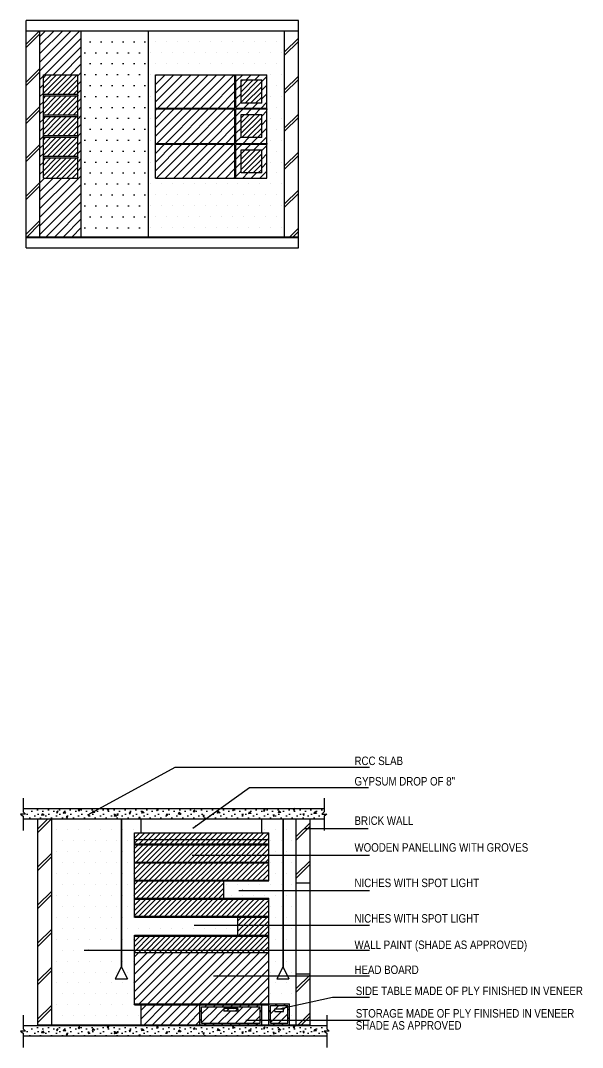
# Model space of a CAD drawing. Header units: millimetres. Extents: x 543 to 4140, y -1075 to 1161.
# Drawn here: x 2744 to 3071, y -1075 to -479 of the extents above; entities that cross this region are included whole.
import ezdxf

# ---------------------------------------------------------------- set-up
doc = ezdxf.new("R2010")
doc.units = ezdxf.units.MM
doc.layers.add('TXT', color=7, linetype='Continuous', lineweight=25)
doc.styles.add('stylus BT', font='swissc.ttf')
doc.dimstyles.new('ISO-25', dxfattribs={"dimtxt": 2.5, "dimasz": 2.5, "dimexe": 1.25, "dimexo": 0.625, "dimtad": 1, "dimlunit": 4, "dimtxsty": 'Standard', "dimcen": 2.5, "dimadec": 0, "dimazin": 0, "dimtfac": 1, "dimtmove": 0, "dimatfit": 3, "dimfxl": 1, "dimarcsym": 0})
pattern_1 = [(45, (-291.7128, -840.3016), (-2.5, 2.5), [])]
pattern_2 = [(45, (0, -1297.8753), (-1.5, 1.5), [])]

msp = doc.modelspace()

# ---------------------------------------------------------------- hatches: boundary and pattern name
h = msp.add_hatch()
h.set_pattern_fill('DOTS', color=256, scale=4, style=0)
h.set_pattern_definition([(0, (-291.713, -840.3016), (3.175, 6.35), [0, -6.35])])
h.paths.add_polyline_path([(2818.668, -478.735), (2779.668, -478.735), (2779.668, -604.235), (2818.668, -604.235)])
h = msp.add_hatch()
h.set_pattern_fill('JIS_WOOD', color=256, scale=5, style=0)
h.set_pattern_definition(pattern_1)
h.paths.add_polyline_path([(2757.668, -570.235), (2757.668, -510.235), (2777.668, -510.235), (2777.668, -570.235)], flags=16)
h.paths.add_polyline_path([(2779.668, -484.735), (2755.668, -484.735), (2755.668, -604.235), (2779.668, -604.235)])
h = msp.add_hatch()
h.set_pattern_fill('JIS_WOOD', color=256, scale=3, style=0)
h.set_pattern_definition([(45, (-291.7128, -840.3016), (-1.5, 1.5), [])])
h.paths.add_polyline_path([(2884.368, -553.735), (2872.368, -553.735), (2872.368, -567.235), (2884.368, -567.235)])
h.paths.add_polyline_path([(2884.368, -533.235), (2872.368, -533.235), (2872.368, -546.735), (2884.368, -546.735)])
h.paths.add_polyline_path([(2884.368, -513.235), (2872.368, -513.235), (2872.368, -526.735), (2884.368, -526.735)])
h.paths.add_polyline_path([(2777.668, -558.735), (2757.668, -558.735), (2757.668, -570.235), (2777.668, -570.235)])
h.paths.add_polyline_path([(2777.668, -546.735), (2757.668, -546.735), (2757.668, -557.735), (2777.668, -557.735)])
h.paths.add_polyline_path([(2777.668, -534.735), (2757.668, -534.735), (2757.668, -545.735), (2777.668, -545.735)])
h.paths.add_polyline_path([(2777.668, -522.735), (2757.668, -522.735), (2757.668, -533.735), (2777.668, -533.735)])
h.paths.add_polyline_path([(2777.668, -510.235), (2757.668, -510.235), (2757.668, -521.735), (2777.668, -521.735)])
h = msp.add_hatch()
h.set_pattern_fill('JIS_WOOD', color=256, scale=5, style=0)
h.set_pattern_definition(pattern_1)
h.paths.add_polyline_path([(2822.668, -550.735), (2822.668, -570.235), (2868.868, -570.235), (2868.868, -550.735)])
h.paths.add_polyline_path([(2868.868, -550.235), (2868.868, -530.235), (2822.668, -530.235), (2822.668, -550.235)])
h.paths.add_polyline_path([(2822.668, -510.235), (2822.668, -529.735), (2868.868, -529.735), (2868.868, -510.235)])
h.paths.add_polyline_path([(2869.368, -550.235), (2887.368, -550.235), (2887.368, -530.235), (2869.368, -530.235)])
h.paths.add_polyline_path([(2872.368, -546.735), (2884.368, -546.735), (2884.368, -533.235), (2872.368, -533.235)], flags=16)
h.paths.add_polyline_path([(2869.368, -570.235), (2887.368, -570.235), (2887.368, -550.735), (2869.368, -550.735)])
h.paths.add_polyline_path([(2872.368, -553.735), (2884.368, -553.735), (2884.368, -567.235), (2872.368, -567.235)], flags=16)
h.paths.add_polyline_path([(2887.368, -529.735), (2887.368, -510.235), (2869.368, -510.235), (2869.368, -529.735)])
h.paths.add_polyline_path([(2872.368, -526.735), (2872.368, -513.235), (2884.368, -513.235), (2884.368, -526.735)], flags=16)
h = msp.add_hatch()
h.set_pattern_fill('DOTS', color=256, scale=4, style=0)
h.set_pattern_definition([(0, (430.423, -1295.073), (3.175, 6.35), [0, -6.35])])
h.paths.add_polyline_path([(2920.697, -938.188), (2920.697, -933.507), (2748.041, -933.507), (2748.041, -938.188), (2749.401, -939.451), (2746.478, -939.451), (2746.555, -939.507), (2922.184, -939.507), (2922.26, -939.451), (2919.337, -939.451)])
h = msp.add_hatch()
h.set_pattern_fill('DOTS', color=256, scale=4, style=0)
h.set_pattern_definition([(0, (428.55, -1296.0084), (3.175, 6.35), [0, -6.35])])
h.paths.add_polyline_path([(2920.697, -938.188), (2920.697, -934.442), (2748.041, -934.442), (2748.041, -938.188), (2749.401, -939.451), (2746.478, -939.451), (2747.829, -940.442), (2920.909, -940.442), (2922.26, -939.451), (2919.337, -939.451)])
h = msp.add_hatch()
h.set_pattern_fill('DOTS', color=256, scale=4, style=0)
h.set_pattern_definition([(0, (438.285, -1297.345), (3.175, 6.35), [0, -6.35])])
h.paths.add_polyline_path([(2920.697, -938.188), (2920.697, -935.779), (2748.041, -935.779), (2748.041, -937.658), (2749.401, -938.92), (2746.478, -938.92), (2748.041, -940.067), (2748.041, -941.779), (2920.697, -941.779), (2920.697, -940.597), (2922.26, -939.451), (2919.337, -939.451)])
h = msp.add_hatch()
h.set_pattern_fill('DOTS', color=256, scale=4, style=0)
h.set_pattern_definition([(0, (430.122, -1292.6005), (3.175, 6.35), [0, -6.35])])
h.paths.add_polyline_path([(2920.697, -937.034), (2920.697, -931.034), (2748.041, -931.034), (2748.041, -937.034)])
h = msp.add_hatch()
h.set_pattern_fill('DOTS', color=256, scale=4, style=0)
h.set_pattern_definition([(0, (426.9106, -1293.469), (3.175, 6.35), [0, -6.35])])
h.paths.add_polyline_path([(2920.697, -937.903), (2920.697, -931.903), (2748.041, -931.903), (2748.041, -937.903)])
h = msp.add_hatch()
h.set_pattern_fill('JIS_WOOD', color=256, scale=3, style=0)
h.set_pattern_definition(pattern_2)
h.paths.add_polyline_path([(2888.467, -1010.309), (2810.467, -1010.309), (2810.467, -1019.809), (2888.467, -1019.809)])
h.paths.add_polyline_path([(2888.467, -1009.809), (2814.467, -1009.809), (2814.467, -1010.309), (2888.467, -1010.309)])
h.paths.add_polyline_path([(2888.467, -999.309), (2870.467, -999.309), (2870.467, -1009.809), (2888.467, -1009.809)])
h.paths.add_polyline_path([(2888.467, -998.809), (2810.467, -998.809), (2810.467, -999.309), (2888.467, -999.309)])
h.paths.add_polyline_path([(2888.467, -988.809), (2810.467, -988.809), (2810.467, -998.809), (2888.467, -998.809)])
h.paths.add_polyline_path([(2888.467, -988.309), (2810.467, -988.309), (2810.467, -988.809), (2888.467, -988.809)])
h.paths.add_polyline_path([(2862.467, -978.309), (2810.467, -978.309), (2810.467, -988.309), (2862.467, -988.309)])
h.paths.add_polyline_path([(2888.467, -977.809), (2810.467, -977.809), (2810.467, -978.309), (2888.467, -978.309)])
h.paths.add_polyline_path([(2888.467, -967.809), (2810.467, -967.809), (2810.467, -977.809), (2888.467, -977.809)])
h.paths.add_polyline_path([(2888.467, -967.309), (2810.467, -967.309), (2810.467, -967.809), (2888.467, -967.809)])
h.paths.add_polyline_path([(2888.467, -957.309), (2810.467, -957.309), (2810.467, -967.309), (2888.467, -967.309)])
h.paths.add_polyline_path([(2888.467, -956.809), (2810.467, -956.809), (2810.467, -957.309), (2888.467, -957.309)])
h.paths.add_polyline_path([(2888.467, -954.309), (2810.467, -954.309), (2810.467, -956.809), (2888.467, -956.809)])
h.paths.add_polyline_path([(2888.467, -950.309), (2810.467, -950.309), (2810.467, -954.309), (2888.467, -954.309)])
h = msp.add_hatch()
h.set_pattern_fill('JIS_WOOD', color=256, scale=5, style=0)
h.set_pattern_definition([(45, (0, -1297.8753), (-2.5, 2.5), [])])
h.paths.add_polyline_path([(2888.467, -1049.609), (2888.467, -1019.809), (2810.467, -1019.809), (2810.467, -1049.609)])
h.paths.add_polyline_path([(2848.467, -1061.809), (2848.467, -1050.309), (2814.467, -1050.309), (2814.467, -1061.809)])
h.paths.add_polyline_path([(2883.467, -1060.809), (2883.467, -1051.309), (2849.467, -1051.309), (2849.467, -1060.809)], flags=16)
h.paths.add_polyline_path([(2862.467, -1053.809), (2862.467, -1052.309), (2870.467, -1052.309), (2870.467, -1053.809)], flags=0)
h.paths.add_polyline_path([(2884.467, -1050.309), (2848.467, -1050.309), (2848.467, -1061.809), (2884.467, -1061.809)])
h.paths.add_polyline_path([(2889.467, -1050.609), (2899.467, -1050.609), (2899.467, -1060.809), (2889.467, -1060.809)], flags=16)
h.paths.add_polyline_path([(2900.467, -1049.609), (2888.467, -1049.609), (2888.467, -1061.809), (2900.467, -1061.809)])
h = msp.add_hatch()
h.set_pattern_fill('JIS_WOOD', color=256, scale=3, style=0)
h.set_pattern_definition(pattern_2)
h.paths.add_polyline_path([(2888.467, -1050.309), (2888.467, -1049.609), (2810.467, -1049.609), (2810.467, -1050.309)])
h = msp.add_hatch()
h.set_pattern_fill('JIS_WOOD', color=256, scale=5, style=0)
h.paths.add_polyline_path([(2883.467, -1060.809), (2883.467, -1051.309), (2849.467, -1051.309), (2849.467, -1060.809)])
h.paths.add_polyline_path([(2862.467, -1053.809), (2862.467, -1052.309), (2870.467, -1052.309), (2870.467, -1053.809)], flags=16)
h.paths.add_polyline_path([(2889.467, -1060.809), (2899.467, -1060.809), (2899.467, -1050.609), (2889.467, -1050.609)])
h.paths.add_polyline_path([(2891.967, -1054.109), (2891.967, -1052.609), (2896.967, -1052.609), (2896.967, -1054.109)], flags=16)
h = msp.add_hatch()
h.set_pattern_fill('DOTS', color=256, scale=4, style=0)
h.set_pattern_definition([(0, (430.423, -1421.402), (3.175, 6.35), [0, -6.35])])
h.paths.add_polyline_path([(2920.697, -1064.517), (2920.697, -1059.836), (2748.041, -1059.836), (2748.041, -1064.517), (2749.401, -1065.78), (2746.478, -1065.78), (2746.555, -1065.836), (2922.184, -1065.836), (2922.26, -1065.78), (2919.337, -1065.78)])
h = msp.add_hatch()
h.set_pattern_fill('DOTS', color=256, scale=4, style=0)
h.set_pattern_definition([(0, (428.55, -1422.337), (3.175, 6.35), [0, -6.35])])
h.paths.add_polyline_path([(2920.697, -1064.517), (2920.697, -1060.771), (2748.041, -1060.771), (2748.041, -1064.517), (2749.401, -1065.78), (2746.478, -1065.78), (2747.829, -1066.771), (2920.909, -1066.771), (2922.26, -1065.78), (2919.337, -1065.78)])
h = msp.add_hatch()
h.set_pattern_fill('DOTS', color=256, scale=4, style=0)
h.set_pattern_definition([(0, (430.122, -1418.9294), (3.175, 6.35), [0, -6.35])])
h.paths.add_polyline_path([(2920.697, -1063.363), (2920.697, -1057.363), (2748.041, -1057.363), (2748.041, -1063.363)])
h = msp.add_hatch()
h.set_pattern_fill('DOTS', color=256, scale=4, style=0)
h.set_pattern_definition([(0, (426.9106, -1419.798), (3.175, 6.35), [0, -6.35])])
h.paths.add_polyline_path([(2920.697, -1064.232), (2920.697, -1058.232), (2748.041, -1058.232), (2748.041, -1064.232)])
h = msp.add_hatch()
h.set_pattern_fill('DOTS', color=256, scale=4, style=0)
h.set_pattern_definition([(0, (438.285, -1423.6736), (3.175, 6.35), [0, -6.35])])
h.paths.add_polyline_path([(2920.697, -1064.517), (2920.697, -1062.107), (2748.041, -1062.107), (2748.041, -1063.987), (2749.401, -1065.249), (2746.478, -1065.249), (2748.041, -1066.396), (2748.041, -1068.107), (2920.697, -1068.107), (2920.697, -1066.926), (2922.26, -1065.78), (2919.337, -1065.78)])

# ---------------------------------------------------------------- linework, layer by layer
for p, q in [((2747.668, -610.735), (2747.668, -478.735)), ((2905.668, -478.735), (2747.668, -478.735)), ((2905.668, -610.735), (2905.668, -478.735)), ((2747.668, -484.735), (2905.668, -484.735)), ((2747.668, -492.452), (2755.385, -484.735)), ((2747.668, -494.452), (2755.668, -486.452)), ((2755.668, -604.735), (2755.668, -484.735)), ((2779.668, -604.235), (2779.668, -484.735)), ((2818.668, -604.235), (2818.668, -484.735)), ((2819.787, -484.702), (2819.787, -484.702)), ((2826.137, -484.702), (2826.137, -484.702)), ((2832.487, -484.702), (2832.487, -484.702)), ((2838.837, -484.702), (2838.837, -484.702)), ((2845.187, -484.702), (2845.187, -484.702)), ((2851.537, -484.702), (2851.537, -484.702)), ((2857.887, -484.702), (2857.887, -484.702)), ((2864.237, -484.702), (2864.237, -484.702)), ((2870.587, -484.702), (2870.587, -484.702)), ((2876.937, -484.702), (2876.937, -484.702)), ((2883.287, -484.702), (2883.287, -484.702)), ((2889.637, -484.702), (2889.637, -484.702)), ((2895.987, -484.702), (2895.987, -484.702)), ((2897.668, -604.735), (2897.668, -484.735)), ((2897.668, -496.884), (2905.668, -488.884)), ((2822.962, -491.052), (2822.962, -491.052)), ((2829.312, -491.052), (2829.312, -491.052)), ((2835.662, -491.052), (2835.662, -491.052)), ((2842.012, -491.052), (2842.012, -491.052)), ((2848.362, -491.052), (2848.362, -491.052)), ((2854.712, -491.052), (2854.712, -491.052)), ((2861.062, -491.052), (2861.062, -491.052)), ((2867.412, -491.052), (2867.412, -491.052)), ((2873.762, -491.052), (2873.762, -491.052)), ((2880.112, -491.052), (2880.112, -491.052)), ((2886.462, -491.052), (2886.462, -491.052)), ((2892.812, -491.052), (2892.812, -491.052)), ((2897.668, -498.884), (2905.668, -490.884)), ((2819.787, -497.402), (2819.787, -497.402)), ((2826.137, -497.402), (2826.137, -497.402)), ((2832.487, -497.402), (2832.487, -497.402)), ((2838.837, -497.402), (2838.837, -497.402)), ((2845.187, -497.402), (2845.187, -497.402)), ((2851.537, -497.402), (2851.537, -497.402)), ((2857.887, -497.402), (2857.887, -497.402)), ((2864.237, -497.402), (2864.237, -497.402)), ((2870.587, -497.402), (2870.587, -497.402)), ((2876.937, -497.402), (2876.937, -497.402)), ((2883.287, -497.402), (2883.287, -497.402)), ((2889.637, -497.402), (2889.637, -497.402)), ((2895.987, -497.402), (2895.987, -497.402)), ((2747.668, -514.514), (2755.668, -506.514)), ((2822.962, -503.752), (2822.962, -503.752)), ((2829.312, -503.752), (2829.312, -503.752)), ((2835.662, -503.752), (2835.662, -503.752)), ((2842.012, -503.752), (2842.012, -503.752)), ((2848.362, -503.752), (2848.362, -503.752)), ((2854.712, -503.752), (2854.712, -503.752)), ((2861.062, -503.752), (2861.062, -503.752)), ((2867.412, -503.752), (2867.412, -503.752)), ((2873.762, -503.752), (2873.762, -503.752)), ((2880.112, -503.752), (2880.112, -503.752)), ((2886.462, -503.752), (2886.462, -503.752)), ((2892.812, -503.752), (2892.812, -503.752)), ((2747.668, -516.514), (2755.668, -508.514)), ((2757.668, -510.235), (2777.668, -510.235)), ((2757.668, -570.235), (2757.668, -510.235)), ((2777.668, -570.235), (2777.668, -510.235)), ((2819.787, -510.102), (2819.787, -510.102)), ((2822.668, -570.235), (2822.668, -510.235)), ((2822.668, -510.235), (2887.368, -510.235)), ((2826.137, -510.102), (2826.137, -510.102)), ((2832.487, -510.102), (2832.487, -510.102)), ((2838.837, -510.102), (2838.837, -510.102)), ((2845.187, -510.102), (2845.187, -510.102)), ((2851.537, -510.102), (2851.537, -510.102)), ((2857.887, -510.102), (2857.887, -510.102)), ((2864.237, -510.102), (2864.237, -510.102)), ((2868.868, -529.735), (2868.868, -510.235)), ((2869.368, -529.735), (2869.368, -510.235)), ((2870.587, -510.102), (2870.587, -510.102)), ((2876.937, -510.102), (2876.937, -510.102)), ((2883.287, -510.102), (2883.287, -510.102)), ((2887.368, -570.235), (2887.368, -510.235)), ((2889.637, -510.102), (2889.637, -510.102)), ((2895.987, -510.102), (2895.987, -510.102)), ((2897.668, -518.946), (2905.668, -510.946)), ((2872.368, -526.735), (2872.368, -513.235)), ((2872.368, -513.235), (2884.368, -513.235)), ((2873.762, -516.452), (2873.762, -516.452)), ((2880.112, -516.452), (2880.112, -516.452)), ((2884.368, -526.735), (2884.368, -513.235)), ((2892.812, -516.452), (2892.812, -516.452)), ((2897.668, -520.946), (2905.668, -512.946)), ((2777.668, -521.735), (2757.668, -521.735)), ((2777.668, -522.735), (2757.668, -522.735)), ((2819.787, -522.802), (2819.787, -522.802)), ((2876.937, -522.802), (2876.937, -522.802)), ((2883.287, -522.802), (2883.287, -522.802)), ((2889.637, -522.802), (2889.637, -522.802)), ((2895.987, -522.802), (2895.987, -522.802)), ((2747.668, -536.576), (2755.668, -528.576)), ((2747.668, -538.576), (2755.668, -530.576)), ((2868.868, -529.735), (2822.668, -529.735)), ((2868.868, -530.235), (2822.668, -530.235)), ((2868.868, -550.235), (2868.868, -530.235)), ((2887.368, -529.735), (2869.368, -529.735)), ((2887.368, -530.235), (2869.368, -530.235)), ((2869.368, -550.235), (2869.368, -530.235)), ((2884.368, -526.735), (2872.368, -526.735)), ((2892.812, -529.152), (2892.812, -529.152)), ((2777.668, -533.735), (2757.668, -533.735)), ((2777.668, -534.735), (2757.668, -534.735)), ((2819.787, -535.502), (2819.787, -535.502)), ((2872.368, -546.735), (2872.368, -533.235)), ((2872.368, -533.235), (2884.368, -533.235)), ((2876.937, -535.502), (2876.937, -535.502)), ((2883.287, -535.502), (2883.287, -535.502)), ((2884.368, -546.735), (2884.368, -533.235)), ((2889.637, -535.502), (2889.637, -535.502)), ((2895.987, -535.502), (2895.987, -535.502)), ((2897.668, -541.008), (2905.668, -533.008)), ((2897.668, -543.008), (2905.668, -535.008)), ((2873.762, -541.852), (2873.762, -541.852)), ((2880.112, -541.852), (2880.112, -541.852)), ((2892.812, -541.852), (2892.812, -541.852)), ((2777.668, -545.735), (2757.668, -545.735)), ((2777.668, -546.735), (2757.668, -546.735)), ((2819.787, -548.202), (2819.787, -548.202)), ((2884.368, -546.735), (2872.368, -546.735)), ((2889.637, -548.202), (2889.637, -548.202)), ((2895.987, -548.202), (2895.987, -548.202)), ((2747.668, -558.637), (2755.668, -550.637)), ((2747.668, -560.637), (2755.668, -552.637)), ((2868.868, -550.235), (2822.668, -550.235)), ((2868.868, -550.735), (2822.668, -550.735)), ((2868.868, -570.235), (2868.868, -550.735)), ((2887.368, -550.235), (2869.368, -550.235)), ((2869.368, -570.235), (2869.368, -550.735)), ((2887.368, -550.735), (2869.368, -550.735)), ((2872.368, -567.235), (2872.368, -553.735)), ((2872.368, -553.735), (2884.368, -553.735)), ((2884.368, -567.235), (2884.368, -553.735)), ((2777.668, -557.735), (2757.668, -557.735)), ((2777.668, -558.735), (2757.668, -558.735)), ((2873.762, -554.552), (2873.762, -554.552)), ((2880.112, -554.552), (2880.112, -554.552)), ((2892.812, -554.552), (2892.812, -554.552)), ((2897.668, -563.069), (2905.668, -555.069)), ((2897.668, -565.069), (2905.668, -557.069)), ((2819.787, -560.902), (2819.787, -560.902)), ((2876.937, -560.902), (2876.937, -560.902)), ((2883.287, -560.902), (2883.287, -560.902)), ((2889.637, -560.902), (2889.637, -560.902)), ((2895.987, -560.902), (2895.987, -560.902)), ((2757.668, -570.235), (2777.668, -570.235)), ((2822.668, -570.235), (2887.368, -570.235)), ((2884.368, -567.235), (2872.368, -567.235)), ((2892.812, -567.252), (2892.812, -567.252)), ((2747.668, -580.699), (2755.668, -572.699)), ((2747.668, -582.699), (2755.668, -574.699)), ((2819.787, -573.602), (2819.787, -573.602)), ((2826.137, -573.602), (2826.137, -573.602)), ((2832.487, -573.602), (2832.487, -573.602)), ((2838.837, -573.602), (2838.837, -573.602)), ((2845.187, -573.602), (2845.187, -573.602)), ((2851.537, -573.602), (2851.537, -573.602)), ((2857.887, -573.602), (2857.887, -573.602)), ((2864.237, -573.602), (2864.237, -573.602)), ((2870.587, -573.602), (2870.587, -573.602)), ((2876.937, -573.602), (2876.937, -573.602)), ((2883.287, -573.602), (2883.287, -573.602)), ((2889.637, -573.602), (2889.637, -573.602)), ((2895.987, -573.602), (2895.987, -573.602)), ((2897.668, -585.131), (2905.668, -577.131)), ((2822.962, -579.952), (2822.962, -579.952)), ((2829.312, -579.952), (2829.312, -579.952)), ((2835.662, -579.952), (2835.662, -579.952)), ((2842.012, -579.952), (2842.012, -579.952)), ((2848.362, -579.952), (2848.362, -579.952)), ((2854.712, -579.952), (2854.712, -579.952)), ((2861.062, -579.952), (2861.062, -579.952)), ((2867.412, -579.952), (2867.412, -579.952)), ((2873.762, -579.952), (2873.762, -579.952)), ((2880.112, -579.952), (2880.112, -579.952)), ((2886.462, -579.952), (2886.462, -579.952)), ((2892.812, -579.952), (2892.812, -579.952)), ((2897.668, -587.131), (2905.668, -579.131)), ((2819.787, -586.302), (2819.787, -586.302)), ((2826.137, -586.302), (2826.137, -586.302)), ((2832.487, -586.302), (2832.487, -586.302)), ((2838.837, -586.302), (2838.837, -586.302)), ((2845.187, -586.302), (2845.187, -586.302)), ((2851.537, -586.302), (2851.537, -586.302)), ((2857.887, -586.302), (2857.887, -586.302)), ((2864.237, -586.302), (2864.237, -586.302)), ((2870.587, -586.302), (2870.587, -586.302)), ((2876.937, -586.302), (2876.937, -586.302)), ((2883.287, -586.302), (2883.287, -586.302)), ((2889.637, -586.302), (2889.637, -586.302)), ((2895.987, -586.302), (2895.987, -586.302)), ((2747.668, -602.761), (2755.668, -594.761)), ((2822.962, -592.652), (2822.962, -592.652)), ((2829.312, -592.652), (2829.312, -592.652)), ((2835.662, -592.652), (2835.662, -592.652)), ((2842.012, -592.652), (2842.012, -592.652)), ((2848.362, -592.652), (2848.362, -592.652)), ((2854.712, -592.652), (2854.712, -592.652)), ((2861.062, -592.652), (2861.062, -592.652)), ((2867.412, -592.652), (2867.412, -592.652)), ((2873.762, -592.652), (2873.762, -592.652)), ((2880.112, -592.652), (2880.112, -592.652)), ((2886.462, -592.652), (2886.462, -592.652)), ((2892.812, -592.652), (2892.812, -592.652)), ((2748.193, -604.235), (2755.668, -596.761)), ((2819.787, -599.002), (2819.787, -599.002)), ((2826.137, -599.002), (2826.137, -599.002)), ((2832.487, -599.002), (2832.487, -599.002)), ((2838.837, -599.002), (2838.837, -599.002)), ((2845.187, -599.002), (2845.187, -599.002)), ((2851.537, -599.002), (2851.537, -599.002)), ((2857.887, -599.002), (2857.887, -599.002)), ((2864.237, -599.002), (2864.237, -599.002)), ((2870.587, -599.002), (2870.587, -599.002)), ((2876.937, -599.002), (2876.937, -599.002)), ((2883.287, -599.002), (2883.287, -599.002)), ((2889.637, -599.002), (2889.637, -599.002)), ((2895.987, -599.002), (2895.987, -599.002)), ((2900.625, -604.235), (2905.668, -599.193)), ((2902.625, -604.235), (2905.668, -601.193)), ((2747.668, -604.235), (2905.668, -604.235)), ((2747.668, -604.735), (2905.668, -604.735)), ((2747.668, -610.735), (2905.668, -610.735)), ((2745.954, -930.21), (2745.954, -938.188)), ((2920.697, -930.21), (2920.697, -938.188)), ((2747.314, -939.451), (2744.391, -939.451)), ((2744.391, -939.451), (2745.954, -940.597)), ((2745.954, -936.309), (2920.697, -936.309)), ((2745.954, -938.188), (2747.314, -939.451)), ((2745.954, -940.597), (2745.954, -948.979)), ((2758.091, -940.089), (2756.568, -940.209)), ((2756.688, -940.169), (2757.089, -939.088)), ((2757.089, -939.088), (2758.091, -940.089)), ((2765.228, -938.335), (2765.737, -938.932)), ((2766.158, -937.826), (2765.25, -938.357)), ((2765.737, -938.932), (2766.158, -937.826)), ((2770.69, -938.959), (2769.166, -939.079)), ((2769.286, -939.039), (2769.687, -937.958)), ((2769.687, -937.958), (2770.69, -938.959)), ((2771.571, -940.835), (2770.801, -940.989)), ((2770.808, -940.993), (2771.37, -941.819)), ((2771.37, -941.819), (2771.571, -940.835)), ((2777.826, -937.205), (2778.335, -937.802)), ((2778.756, -936.696), (2777.848, -937.227)), ((2778.335, -937.802), (2778.756, -936.696)), ((2784.17, -939.705), (2783.4, -939.859)), ((2783.406, -939.862), (2783.969, -940.688)), ((2783.969, -940.688), (2784.17, -939.705)), ((2787.582, -938.636), (2786.059, -938.756)), ((2786.179, -938.716), (2786.58, -937.635)), ((2786.58, -937.635), (2787.582, -938.636)), ((2794.719, -936.881), (2795.228, -937.478)), ((2795.649, -936.373), (2794.741, -936.903)), ((2795.228, -937.478), (2795.649, -936.373)), ((2800.272, -940.638), (2798.748, -940.758)), ((2798.869, -940.718), (2799.27, -939.637)), ((2799.27, -939.637), (2800.272, -940.638)), ((2801.063, -939.382), (2800.292, -939.536)), ((2800.299, -939.539), (2800.862, -940.365)), ((2800.862, -940.365), (2801.063, -939.382)), ((2807.409, -938.883), (2807.918, -939.481)), ((2808.339, -938.375), (2807.431, -938.906)), ((2807.918, -939.481), (2808.339, -938.375)), ((2813.752, -941.384), (2812.982, -941.538)), ((2812.989, -941.541), (2813.551, -942.367)), ((2813.551, -942.367), (2813.752, -941.384)), ((2816.141, -938.782), (2814.617, -938.902)), ((2814.737, -938.862), (2815.138, -937.781)), ((2815.138, -937.781), (2816.141, -938.782)), ((2823.277, -937.027), (2823.787, -937.624)), ((2824.207, -936.519), (2823.299, -937.05)), ((2823.787, -937.624), (2824.207, -936.519)), ((2829.621, -939.528), (2828.851, -939.682)), ((2828.857, -939.685), (2829.42, -940.511)), ((2829.42, -940.511), (2829.621, -939.528)), ((2837.536, -939.461), (2836.012, -939.581)), ((2836.132, -939.541), (2836.533, -938.46)), ((2836.533, -938.46), (2837.536, -939.461)), ((2844.672, -937.707), (2845.181, -938.304)), ((2845.602, -937.198), (2844.694, -937.729)), ((2845.181, -938.304), (2845.602, -937.198)), ((2851.016, -940.207), (2850.246, -940.361)), ((2850.252, -940.364), (2850.815, -941.19)), ((2850.815, -941.19), (2851.016, -940.207)), ((2860.195, -938.783), (2858.672, -938.903)), ((2858.792, -938.863), (2859.193, -937.782)), ((2859.193, -937.782), (2860.195, -938.783)), ((2867.332, -937.029), (2867.841, -937.626)), ((2868.262, -936.52), (2867.354, -937.051)), ((2867.841, -937.626), (2868.262, -936.52)), ((2873.675, -939.529), (2872.905, -939.683)), ((2872.912, -939.686), (2873.475, -940.512)), ((2873.475, -940.512), (2873.675, -939.529)), ((2878.224, -939.133), (2876.7, -939.253)), ((2876.821, -939.213), (2877.222, -938.132)), ((2877.222, -938.132), (2878.224, -939.133)), ((2885.361, -937.379), (2885.87, -937.976)), ((2886.291, -936.87), (2885.383, -937.401)), ((2885.87, -937.976), (2886.291, -936.87)), ((2891.704, -939.879), (2890.934, -940.033)), ((2890.941, -940.037), (2891.503, -940.863)), ((2891.503, -940.863), (2891.704, -939.879)), ((2895.562, -938.545), (2894.039, -938.665)), ((2894.159, -938.625), (2894.56, -937.544)), ((2894.56, -937.544), (2895.562, -938.545)), ((2902.699, -936.79), (2903.208, -937.388)), ((2903.629, -936.282), (2902.721, -936.813)), ((2903.208, -937.388), (2903.629, -936.282)), ((2909.042, -939.291), (2908.272, -939.445)), ((2908.279, -939.448), (2908.841, -940.274)), ((2908.841, -940.274), (2909.042, -939.291)), ((2916.183, -939.049), (2914.659, -939.169)), ((2914.78, -939.129), (2915.18, -938.048)), ((2915.18, -938.048), (2916.183, -939.049)), ((2920.697, -938.188), (2919.337, -939.451)), ((2919.337, -939.451), (2922.26, -939.451)), ((2922.26, -939.451), (2920.697, -940.597)), ((2920.697, -940.597), (2920.697, -948.979)), ((2745.954, -942.309), (2920.697, -942.309)), ((2754.467, -1062.309), (2754.467, -942.309)), ((2754.467, -948.137), (2760.295, -942.309)), ((2754.467, -950.137), (2762.295, -942.309)), ((2762.467, -1061.809), (2762.467, -942.309)), ((2802.757, -942.309), (2802.757, -1028.283)), ((2802.957, -942.309), (2802.957, -1028.283)), ((2814.467, -950.309), (2814.467, -942.309)), ((2884.467, -950.309), (2884.467, -942.309)), ((2896.568, -942.309), (2896.568, -1028.283)), ((2896.768, -942.309), (2896.768, -1028.283)), ((2904.467, -1061.809), (2904.467, -942.309)), ((2904.467, -952.57), (2912.467, -944.57)), ((2904.467, -954.57), (2912.467, -946.57)), ((2912.467, -1062.309), (2912.467, -942.309)), ((2765.425, -948.625), (2765.425, -948.625)), ((2771.775, -948.625), (2771.775, -948.625)), ((2778.125, -948.625), (2778.125, -948.625)), ((2784.475, -948.625), (2784.475, -948.625)), ((2790.825, -948.625), (2790.825, -948.625)), ((2797.175, -948.625), (2797.175, -948.625)), ((2803.525, -948.625), (2803.525, -948.625)), ((2809.875, -948.625), (2809.875, -948.625)), ((2810.467, -950.309), (2888.467, -950.309)), ((2810.467, -999.309), (2810.467, -950.309)), ((2886.075, -948.625), (2886.075, -948.625)), ((2888.467, -978.309), (2888.467, -950.309)), ((2892.425, -948.625), (2892.425, -948.625)), ((2898.775, -948.625), (2898.775, -948.625)), ((2768.6, -954.975), (2768.6, -954.975)), ((2774.95, -954.975), (2774.95, -954.975)), ((2781.3, -954.975), (2781.3, -954.975)), ((2787.65, -954.975), (2787.65, -954.975)), ((2794, -954.975), (2794, -954.975)), ((2800.35, -954.975), (2800.35, -954.975)), ((2806.7, -954.975), (2806.7, -954.975)), ((2810.467, -954.309), (2888.467, -954.309)), ((2810.467, -956.809), (2888.467, -956.809)), ((2810.467, -957.309), (2888.467, -957.309)), ((2889.25, -954.975), (2889.25, -954.975)), ((2895.6, -954.975), (2895.6, -954.975)), ((2901.95, -954.975), (2901.95, -954.975)), ((2754.467, -970.199), (2762.467, -962.199)), ((2754.467, -972.199), (2762.467, -964.199)), ((2765.425, -961.325), (2765.425, -961.325)), ((2771.775, -961.325), (2771.775, -961.325)), ((2778.125, -961.325), (2778.125, -961.325)), ((2784.475, -961.325), (2784.475, -961.325)), ((2790.825, -961.325), (2790.825, -961.325)), ((2797.175, -961.325), (2797.175, -961.325)), ((2803.525, -961.325), (2803.525, -961.325)), ((2809.875, -961.325), (2809.875, -961.325)), ((2892.425, -961.325), (2892.425, -961.325)), ((2898.775, -961.325), (2898.775, -961.325)), ((2768.6, -967.675), (2768.6, -967.675)), ((2774.95, -967.675), (2774.95, -967.675)), ((2781.3, -967.675), (2781.3, -967.675)), ((2787.65, -967.675), (2787.65, -967.675)), ((2794, -967.675), (2794, -967.675)), ((2800.35, -967.675), (2800.35, -967.675)), ((2806.7, -967.675), (2806.7, -967.675)), ((2810.467, -967.309), (2888.467, -967.309)), ((2810.467, -967.809), (2888.467, -967.809)), ((2889.25, -967.675), (2889.25, -967.675)), ((2895.6, -967.675), (2895.6, -967.675)), ((2901.95, -967.675), (2901.95, -967.675)), ((2904.467, -974.631), (2912.467, -966.631)), ((2904.467, -976.631), (2912.467, -968.631)), ((2765.425, -974.025), (2765.425, -974.025)), ((2771.775, -974.025), (2771.775, -974.025)), ((2778.125, -974.025), (2778.125, -974.025)), ((2784.475, -974.025), (2784.475, -974.025)), ((2790.825, -974.025), (2790.825, -974.025)), ((2797.175, -974.025), (2797.175, -974.025)), ((2803.525, -974.025), (2803.525, -974.025)), ((2809.875, -974.025), (2809.875, -974.025)), ((2810.467, -977.809), (2888.467, -977.809)), ((2892.425, -974.025), (2892.425, -974.025)), ((2898.775, -974.025), (2898.775, -974.025)), ((2768.6, -980.375), (2768.6, -980.375)), ((2774.95, -980.375), (2774.95, -980.375)), ((2781.3, -980.375), (2781.3, -980.375)), ((2787.65, -980.375), (2787.65, -980.375)), ((2794, -980.375), (2794, -980.375)), ((2800.35, -980.375), (2800.35, -980.375)), ((2806.7, -980.375), (2806.7, -980.375)), ((2810.467, -978.309), (2888.467, -978.309)), ((2862.467, -988.309), (2862.467, -978.309)), ((2863.85, -980.375), (2863.85, -980.375)), ((2870.2, -980.375), (2870.2, -980.375)), ((2876.55, -980.375), (2876.55, -980.375)), ((2882.9, -980.375), (2882.9, -980.375)), ((2889.25, -980.375), (2889.25, -980.375)), ((2895.6, -980.375), (2895.6, -980.375)), ((2901.95, -980.375), (2901.95, -980.375)), ((2904.467, -979.309), (2912.467, -979.309)), ((2754.467, -992.261), (2762.467, -984.261)), ((2754.467, -994.261), (2762.467, -986.261)), ((2765.425, -986.725), (2765.425, -986.725)), ((2771.775, -986.725), (2771.775, -986.725)), ((2778.125, -986.725), (2778.125, -986.725)), ((2784.475, -986.725), (2784.475, -986.725)), ((2790.825, -986.725), (2790.825, -986.725)), ((2797.175, -986.725), (2797.175, -986.725)), ((2803.525, -986.725), (2803.525, -986.725)), ((2809.875, -986.725), (2809.875, -986.725)), ((2810.467, -988.309), (2888.467, -988.309)), ((2810.467, -988.809), (2888.467, -988.809)), ((2867.025, -986.725), (2867.025, -986.725)), ((2873.375, -986.725), (2873.375, -986.725)), ((2879.725, -986.725), (2879.725, -986.725)), ((2886.075, -986.725), (2886.075, -986.725)), ((2888.467, -1019.809), (2888.467, -988.309)), ((2892.425, -986.725), (2892.425, -986.725)), ((2898.775, -986.725), (2898.775, -986.725)), ((2768.6, -993.075), (2768.6, -993.075)), ((2774.95, -993.075), (2774.95, -993.075)), ((2781.3, -993.075), (2781.3, -993.075)), ((2787.65, -993.075), (2787.65, -993.075)), ((2794, -993.075), (2794, -993.075)), ((2800.35, -993.075), (2800.35, -993.075)), ((2806.7, -993.075), (2806.7, -993.075)), ((2889.25, -993.075), (2889.25, -993.075)), ((2895.6, -993.075), (2895.6, -993.075)), ((2901.95, -993.075), (2901.95, -993.075)), ((2765.425, -999.425), (2765.425, -999.425)), ((2771.775, -999.425), (2771.775, -999.425)), ((2778.125, -999.425), (2778.125, -999.425)), ((2784.475, -999.425), (2784.475, -999.425)), ((2790.825, -999.425), (2790.825, -999.425)), ((2797.175, -999.425), (2797.175, -999.425)), ((2803.525, -999.425), (2803.525, -999.425)), ((2809.875, -999.425), (2809.875, -999.425)), ((2810.467, -998.809), (2888.467, -998.809)), ((2810.467, -999.309), (2888.467, -999.309)), ((2816.225, -999.425), (2816.225, -999.425)), ((2822.575, -999.425), (2822.575, -999.425)), ((2828.925, -999.425), (2828.925, -999.425)), ((2835.275, -999.425), (2835.275, -999.425)), ((2841.625, -999.425), (2841.625, -999.425)), ((2847.975, -999.425), (2847.975, -999.425)), ((2854.325, -999.425), (2854.325, -999.425)), ((2860.675, -999.425), (2860.675, -999.425)), ((2867.025, -999.425), (2867.025, -999.425)), ((2870.467, -1009.809), (2870.467, -999.309)), ((2892.425, -999.425), (2892.425, -999.425)), ((2898.775, -999.425), (2898.775, -999.425)), ((2754.467, -1014.323), (2762.467, -1006.323)), ((2768.6, -1005.775), (2768.6, -1005.775)), ((2774.95, -1005.775), (2774.95, -1005.775)), ((2781.3, -1005.775), (2781.3, -1005.775)), ((2787.65, -1005.775), (2787.65, -1005.775)), ((2794, -1005.775), (2794, -1005.775)), ((2800.35, -1005.775), (2800.35, -1005.775)), ((2806.7, -1005.775), (2806.7, -1005.775)), ((2813.05, -1005.775), (2813.05, -1005.775)), ((2819.4, -1005.775), (2819.4, -1005.775)), ((2825.75, -1005.775), (2825.75, -1005.775)), ((2832.1, -1005.775), (2832.1, -1005.775)), ((2838.45, -1005.775), (2838.45, -1005.775)), ((2844.8, -1005.775), (2844.8, -1005.775)), ((2851.15, -1005.775), (2851.15, -1005.775)), ((2857.5, -1005.775), (2857.5, -1005.775)), ((2863.85, -1005.775), (2863.85, -1005.775)), ((2870.2, -1005.775), (2870.2, -1005.775)), ((2889.25, -1005.775), (2889.25, -1005.775)), ((2895.6, -1005.775), (2895.6, -1005.775)), ((2901.95, -1005.775), (2901.95, -1005.775)), ((2754.467, -1016.323), (2762.467, -1008.323)), ((2765.425, -1012.125), (2765.425, -1012.125)), ((2771.775, -1012.125), (2771.775, -1012.125)), ((2778.125, -1012.125), (2778.125, -1012.125)), ((2784.475, -1012.125), (2784.475, -1012.125)), ((2790.825, -1012.125), (2790.825, -1012.125)), ((2797.175, -1012.125), (2797.175, -1012.125)), ((2803.525, -1012.125), (2803.525, -1012.125)), ((2809.875, -1012.125), (2809.875, -1012.125)), ((2810.467, -1009.809), (2888.467, -1009.809)), ((2810.467, -1019.809), (2810.467, -1009.809)), ((2810.467, -1010.309), (2888.467, -1010.309)), ((2814.467, -1010.309), (2814.467, -1009.809)), ((2892.425, -1012.125), (2892.425, -1012.125)), ((2898.775, -1012.125), (2898.775, -1012.125)), ((2768.6, -1018.475), (2768.6, -1018.475)), ((2774.95, -1018.475), (2774.95, -1018.475)), ((2781.3, -1018.475), (2781.3, -1018.475)), ((2787.65, -1018.475), (2787.65, -1018.475)), ((2794, -1018.475), (2794, -1018.475)), ((2800.35, -1018.475), (2800.35, -1018.475)), ((2806.7, -1018.475), (2806.7, -1018.475)), ((2889.25, -1018.475), (2889.25, -1018.475)), ((2895.6, -1018.475), (2895.6, -1018.475)), ((2901.95, -1018.475), (2901.95, -1018.475)), ((2765.425, -1024.825), (2765.425, -1024.825)), ((2771.775, -1024.825), (2771.775, -1024.825)), ((2778.125, -1024.825), (2778.125, -1024.825)), ((2784.475, -1024.825), (2784.475, -1024.825)), ((2790.825, -1024.825), (2790.825, -1024.825)), ((2797.175, -1024.825), (2797.175, -1024.825)), ((2803.525, -1024.825), (2803.525, -1024.825)), ((2809.875, -1024.825), (2809.875, -1024.825)), ((2810.467, -1019.809), (2888.467, -1019.809)), ((2810.467, -1049.609), (2810.467, -1019.809)), ((2888.467, -1049.609), (2888.467, -1019.809)), ((2892.425, -1024.825), (2892.425, -1024.825)), ((2898.775, -1024.825), (2898.775, -1024.825)), ((2754.467, -1036.384), (2762.467, -1028.384)), ((2754.467, -1038.384), (2762.467, -1030.384)), ((2768.6, -1031.175), (2768.6, -1031.175)), ((2774.95, -1031.175), (2774.95, -1031.175)), ((2781.3, -1031.175), (2781.3, -1031.175)), ((2787.65, -1031.175), (2787.65, -1031.175)), ((2794, -1031.175), (2794, -1031.175)), ((2802.757, -1028.283), (2799.314, -1035.13)), ((2800.35, -1031.175), (2800.35, -1031.175)), ((2802.957, -1028.283), (2806.4, -1035.13)), ((2806.7, -1031.175), (2806.7, -1031.175)), ((2889.25, -1031.175), (2889.25, -1031.175)), ((2896.568, -1028.283), (2893.125, -1035.13)), ((2896.768, -1028.283), (2900.211, -1035.13)), ((2901.95, -1031.175), (2901.95, -1031.175)), ((2799.314, -1035.13), (2806.4, -1035.13)), ((2893.125, -1035.13), (2900.211, -1035.13)), ((2904.467, -1032.309), (2912.467, -1032.309)), ((2904.467, -1040.816), (2912.467, -1032.816)), ((2904.467, -1042.816), (2912.467, -1034.816)), ((2765.425, -1037.525), (2765.425, -1037.525)), ((2771.775, -1037.525), (2771.775, -1037.525)), ((2778.125, -1037.525), (2778.125, -1037.525)), ((2784.475, -1037.525), (2784.475, -1037.525)), ((2790.825, -1037.525), (2790.825, -1037.525)), ((2797.175, -1037.525), (2797.175, -1037.525)), ((2803.525, -1037.525), (2803.525, -1037.525)), ((2809.875, -1037.525), (2809.875, -1037.525)), ((2892.425, -1037.525), (2892.425, -1037.525)), ((2898.775, -1037.525), (2898.775, -1037.525)), ((2768.6, -1043.875), (2768.6, -1043.875)), ((2774.95, -1043.875), (2774.95, -1043.875)), ((2781.3, -1043.875), (2781.3, -1043.875)), ((2787.65, -1043.875), (2787.65, -1043.875)), ((2794, -1043.875), (2794, -1043.875)), ((2800.35, -1043.875), (2800.35, -1043.875)), ((2806.7, -1043.875), (2806.7, -1043.875)), ((2889.25, -1043.875), (2889.25, -1043.875)), ((2895.6, -1043.875), (2895.6, -1043.875)), ((2901.95, -1043.875), (2901.95, -1043.875)), ((2754.467, -1058.446), (2762.467, -1050.446)), ((2754.467, -1060.446), (2762.467, -1052.446)), ((2765.425, -1050.225), (2765.425, -1050.225)), ((2771.775, -1050.225), (2771.775, -1050.225)), ((2778.125, -1050.225), (2778.125, -1050.225)), ((2784.475, -1050.225), (2784.475, -1050.225)), ((2790.825, -1050.225), (2790.825, -1050.225)), ((2797.175, -1050.225), (2797.175, -1050.225)), ((2803.525, -1050.225), (2803.525, -1050.225)), ((2809.875, -1050.225), (2809.875, -1050.225)), ((2810.467, -1050.309), (2810.467, -1049.609)), ((2810.467, -1049.609), (2900.467, -1049.609)), ((2810.467, -1050.309), (2888.467, -1050.309)), ((2814.467, -1061.809), (2814.467, -1050.309)), ((2848.467, -1061.809), (2848.467, -1050.309)), ((2849.467, -1060.809), (2849.467, -1051.309)), ((2849.467, -1051.309), (2883.467, -1051.309)), ((2870.467, -1052.309), (2862.467, -1052.309)), ((2862.467, -1052.309), (2862.467, -1053.809)), ((2870.467, -1053.809), (2862.467, -1053.809)), ((2870.467, -1052.309), (2870.467, -1053.809)), ((2883.467, -1060.809), (2883.467, -1051.309)), ((2884.467, -1061.809), (2884.467, -1050.309)), ((2888.467, -1061.809), (2888.467, -1049.609)), ((2889.467, -1060.809), (2889.467, -1050.609)), ((2889.467, -1050.609), (2899.467, -1050.609)), ((2891.967, -1052.609), (2896.967, -1052.609)), ((2891.967, -1054.109), (2891.967, -1052.609)), ((2891.967, -1054.109), (2896.967, -1054.109)), ((2896.967, -1054.109), (2896.967, -1052.609)), ((2899.467, -1060.809), (2899.467, -1050.609)), ((2900.467, -1061.809), (2900.467, -1049.609)), ((2905.536, -1061.809), (2912.467, -1054.878)), ((2745.954, -1056.21), (2745.954, -1064.188)), ((2768.6, -1056.575), (2768.6, -1056.575)), ((2774.95, -1056.575), (2774.95, -1056.575)), ((2781.3, -1056.575), (2781.3, -1056.575)), ((2787.65, -1056.575), (2787.65, -1056.575)), ((2794, -1056.575), (2794, -1056.575)), ((2800.35, -1056.575), (2800.35, -1056.575)), ((2806.7, -1056.575), (2806.7, -1056.575)), ((2813.05, -1056.575), (2813.05, -1056.575)), ((2849.467, -1060.809), (2883.467, -1060.809)), ((2889.467, -1060.809), (2899.467, -1060.809)), ((2901.95, -1056.575), (2901.95, -1056.575)), ((2907.536, -1061.809), (2912.467, -1056.878)), ((2922.22, -1056.21), (2922.22, -1064.188)), ((2747.314, -1065.451), (2744.391, -1065.451)), ((2744.391, -1065.451), (2745.954, -1066.597)), ((2745.954, -1062.309), (2922.22, -1062.309)), ((2745.954, -1064.188), (2747.314, -1065.451)), ((2745.954, -1066.597), (2745.954, -1074.979)), ((2754.467, -1061.809), (2912.467, -1061.809)), ((2758.091, -1066.418), (2756.568, -1066.538)), ((2756.688, -1066.498), (2757.089, -1065.417)), ((2757.089, -1065.417), (2758.091, -1066.418)), ((2765.228, -1064.664), (2765.737, -1065.261)), ((2766.158, -1064.155), (2765.25, -1064.686)), ((2765.737, -1065.261), (2766.158, -1064.155)), ((2770.69, -1065.288), (2769.166, -1065.408)), ((2769.286, -1065.368), (2769.687, -1064.287)), ((2769.687, -1064.287), (2770.69, -1065.288)), ((2771.571, -1067.164), (2770.801, -1067.318)), ((2771.37, -1068.147), (2771.571, -1067.164)), ((2777.826, -1063.533), (2778.335, -1064.13)), ((2778.756, -1063.025), (2777.848, -1063.556)), ((2778.335, -1064.13), (2778.756, -1063.025)), ((2784.17, -1066.034), (2783.4, -1066.188)), ((2783.406, -1066.191), (2783.969, -1067.017)), ((2783.969, -1067.017), (2784.17, -1066.034)), ((2787.582, -1064.964), (2786.059, -1065.085)), ((2786.179, -1065.045), (2786.58, -1063.963)), ((2786.58, -1063.963), (2787.582, -1064.964)), ((2794.719, -1063.21), (2795.228, -1063.807)), ((2795.649, -1062.701), (2794.741, -1063.232)), ((2795.228, -1063.807), (2795.649, -1062.701)), ((2800.272, -1066.967), (2798.748, -1067.087)), ((2798.869, -1067.047), (2799.27, -1065.966)), ((2799.27, -1065.966), (2800.272, -1066.967)), ((2801.063, -1065.711), (2800.292, -1065.864)), ((2800.299, -1065.868), (2800.862, -1066.694)), ((2800.862, -1066.694), (2801.063, -1065.711)), ((2807.409, -1065.212), (2807.918, -1065.809)), ((2808.339, -1064.704), (2807.431, -1065.234)), ((2807.918, -1065.809), (2808.339, -1064.704)), ((2816.141, -1065.111), (2814.617, -1065.231)), ((2814.737, -1065.191), (2815.138, -1064.11)), ((2815.138, -1064.11), (2816.141, -1065.111)), ((2823.277, -1063.356), (2823.787, -1063.953)), ((2824.207, -1062.848), (2823.299, -1063.378)), ((2823.787, -1063.953), (2824.207, -1062.848)), ((2829.621, -1065.857), (2828.851, -1066.011)), ((2828.857, -1066.014), (2829.42, -1066.84)), ((2829.42, -1066.84), (2829.621, -1065.857)), ((2837.536, -1065.79), (2836.012, -1065.91)), ((2836.132, -1065.87), (2836.533, -1064.789)), ((2836.533, -1064.789), (2837.536, -1065.79)), ((2844.672, -1064.036), (2845.181, -1064.633)), ((2845.602, -1063.527), (2844.694, -1064.058)), ((2845.181, -1064.633), (2845.602, -1063.527)), ((2851.016, -1066.536), (2850.246, -1066.69)), ((2850.252, -1066.693), (2850.815, -1067.519)), ((2850.815, -1067.519), (2851.016, -1066.536)), ((2860.195, -1065.112), (2858.672, -1065.232)), ((2858.792, -1065.192), (2859.193, -1064.111)), ((2859.193, -1064.111), (2860.195, -1065.112)), ((2867.332, -1063.357), (2867.841, -1063.955)), ((2868.262, -1062.849), (2867.354, -1063.38)), ((2867.841, -1063.955), (2868.262, -1062.849)), ((2873.675, -1065.858), (2872.905, -1066.012)), ((2872.912, -1066.015), (2873.475, -1066.841)), ((2873.475, -1066.841), (2873.675, -1065.858)), ((2878.224, -1065.462), (2876.7, -1065.582)), ((2876.821, -1065.542), (2877.222, -1064.461)), ((2877.222, -1064.461), (2878.224, -1065.462)), ((2885.361, -1063.708), (2885.87, -1064.305)), ((2886.291, -1063.199), (2885.383, -1063.73)), ((2885.87, -1064.305), (2886.291, -1063.199)), ((2891.704, -1066.208), (2890.934, -1066.362)), ((2890.941, -1066.365), (2891.503, -1067.191)), ((2891.503, -1067.191), (2891.704, -1066.208)), ((2895.562, -1064.874), (2894.039, -1064.994)), ((2894.159, -1064.954), (2894.56, -1063.873)), ((2894.56, -1063.873), (2895.562, -1064.874)), ((2902.699, -1063.119), (2903.208, -1063.716)), ((2903.629, -1062.611), (2902.721, -1063.141)), ((2903.208, -1063.716), (2903.629, -1062.611)), ((2909.042, -1065.62), (2908.272, -1065.774)), ((2908.279, -1065.777), (2908.841, -1066.603)), ((2908.841, -1066.603), (2909.042, -1065.62)), ((2916.183, -1065.378), (2914.659, -1065.498)), ((2914.78, -1065.458), (2915.18, -1064.377)), ((2915.18, -1064.377), (2916.183, -1065.378)), ((2923.58, -1065.451), (2920.658, -1065.451)), ((2920.658, -1065.451), (2922.22, -1066.597)), ((2922.22, -1064.188), (2923.58, -1065.451)), ((2922.22, -1066.597), (2922.22, -1074.979)), ((2745.954, -1068.309), (2922.22, -1068.309)), ((2770.808, -1067.321), (2771.37, -1068.147)), ((2813.752, -1067.713), (2812.982, -1067.867)), ((2812.989, -1067.87), (2813.551, -1068.696)), ((2813.551, -1068.696), (2813.752, -1067.713))]:
    msp.add_line(p, q)
msp.add_lwpolyline([(2810.467, -1049.609), (2888.467, -1049.609), (2888.467, -1050.309), (2810.467, -1050.309)], close=True)
for p in [(2777.668, -522.235), (2887.368, -530.235), (2777.668, -534.235), (2777.668, -546.235), (2887.368, -550.235), (2777.668, -558.235)]:
    msp.add_point(p)

# ---------------------------------------------------------------- texts
at = {"layer": 'TXT', "style": 'stylus BT'}
for s, height, p in [('RCC SLAB', 4.9203, (2938.246, -911.016)), ('GYPSUM DROP OF 8"', 4.92032, (2938.246, -922.887)), ('BRICK WALL', 4.9203, (2938.246, -945.742)), ('WOODEN PANELLING WITH GROVES', 4.92032, (2938.246, -961.31)), ('NICHES WITH SPOT LIGHT', 4.92032, (2938.246, -981.866)), ('NICHES WITH SPOT LIGHT', 4.92032, (2938.246, -1002.506)), ('WALL PAINT (SHADE AS APPROVED)', 4.92032, (2938.246, -1017.834)), ('HEAD BOARD', 4.9203, (2938.246, -1032.325)), ('SIDE TABLE MADE OF PLY FINISHED IN VENEER', 4.92032, (2938.99, -1044.552)), ('STORAGE MADE OF PLY FINISHED IN VENEER', 4.92032, (2938.99, -1057.631)), ('SHADE AS APPROVED', 4.92032, (2938.99, -1064.606))]:
    msp.add_text(s, height=height, dxfattribs=at).set_placement(p)

# ---------------------------------------------------------------- leaders
at = {"lineweight": 100}
for points in [[(2783.4, -939.859), (2834.14, -912.302), (2947.027, -912.302)], [(2844.395, -947.558), (2877.238, -923.952), (2946.365, -923.952)], [(2909.223, -947.813), (2946.218, -947.813)], [(2844.091, -963.382), (2947.027, -963.382)], [(2871.018, -983.758), (2947.027, -983.758)], [(2845.144, -1004.066), (2947.027, -1004.066)], [(2781.3, -1018.475), (2947.027, -1018.475)], [(2856.446, -1033.408), (2947.027, -1033.408)], [(2894.467, -1052.609), (2925.564, -1045.773), (2947.027, -1045.773)], [(2875.251, -1059.145), (2947.027, -1059.145)]]:
    msp.add_leader(points, dimstyle='ISO-25', override={"dimgap": 0.625, "dimtad": 0}, dxfattribs=at)

doc.saveas('drawing.dxf')
